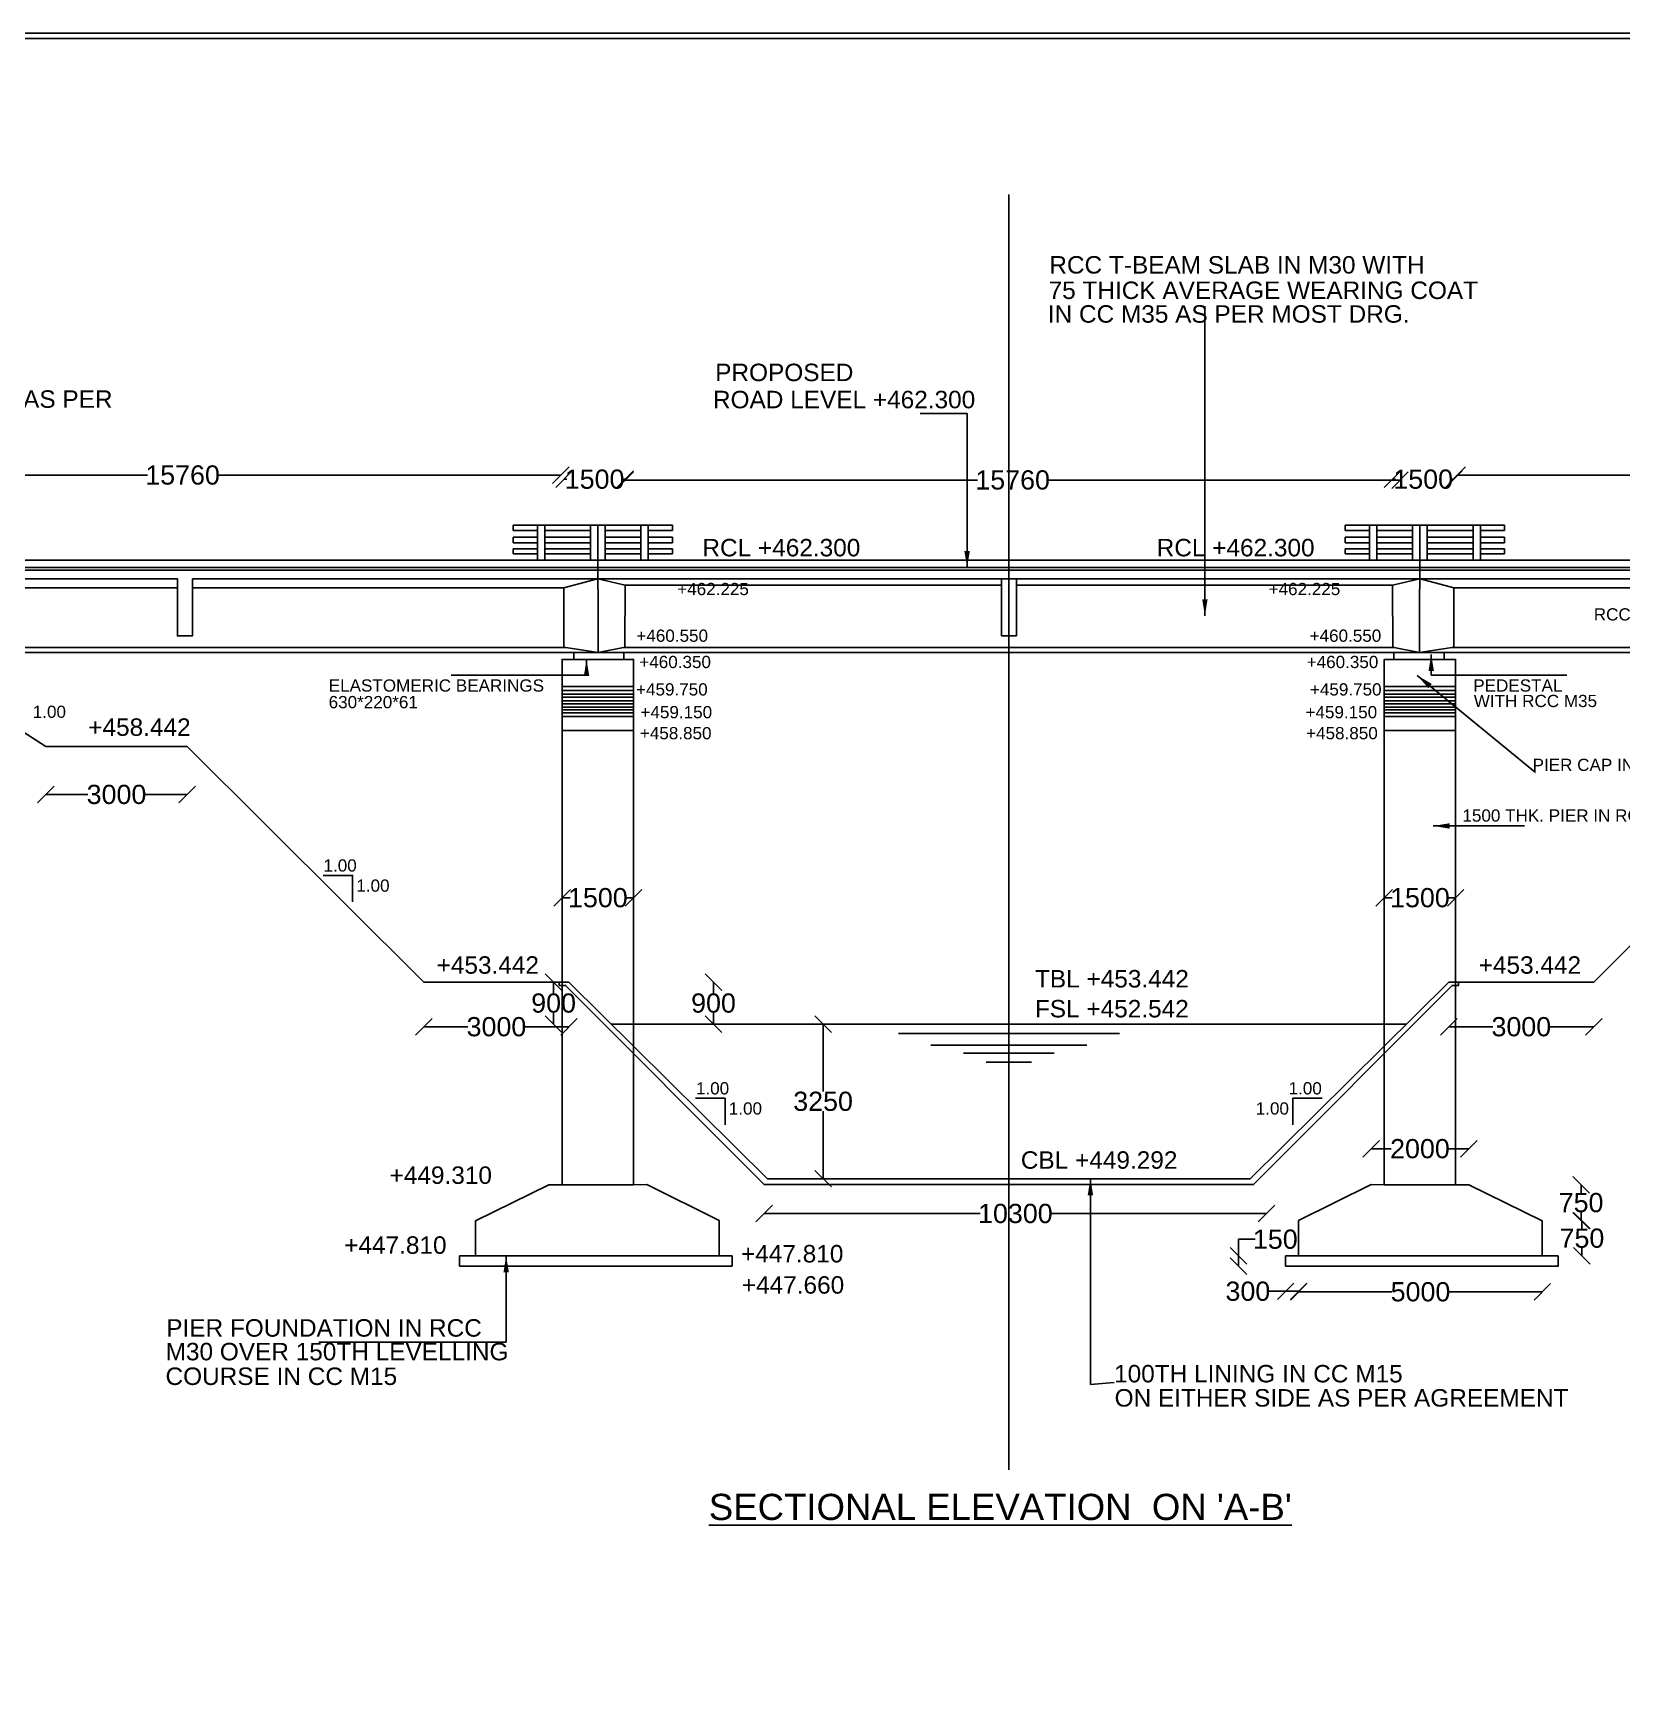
# Model space of a CAD drawing. Header units: millimetres. Extents: x 5124 to 3600313, y 2311 to 45949052.
# Drawn here: x 3575056 to 3584157, y 45939529 to 45949052 of the extents above; entities that cross this region are included whole.
import ezdxf

# ---------------------------------------------------------------- set-up
doc = ezdxf.new("R2010")
doc.units = ezdxf.units.MM
doc.header["$MEASUREMENT"] = 0
for name, color, linetype in [('DIMENSION', 7, 'Continuous'), ('DRAWING', 7, 'Continuous'), ('TEXT', 7, 'Continuous')]:
    doc.layers.add(name, color=color, linetype=linetype)
doc.styles.get("Standard").update_dxf_attribs({"font": 'arial.ttf', "height": 110})
doc.dimstyles.get("Standard").update_dxf_attribs({"dimtxt": 200, "dimasz": 110, "dimexe": 0.18, "dimexo": 0.0625, "dimgap": 0.09, "dimtad": 0, "dimtih": 1, "dimtoh": 1, "dimdec": 0, "dimzin": 0, "dimdsep": 46, "dimtxsty": 'Standard', "dimblk": 'OBLIQUE', "dimcen": 0.09, "dimse1": 1, "dimse2": 1, "dimadec": 0, "dimazin": 0, "dimtfac": 1, "dimtdec": 0, "dimtofl": 0, "dimtmove": 0, "dimatfit": 3, "dimfxl": 1, "dimtolj": 1, "dimtzin": 0, "dimarcsym": 0})

# ---------------------------------------------------------------- blocks, each defined once
blk = doc.blocks.new('_Oblique')
at = {"color": 0, "linetype": 'ByBlock', "lineweight": -2}
blk.add_line((-0.5, -0.5), (0.5, 0.5), dxfattribs=at)
blk = doc.blocks.new('*D43')
at = {"layer": 'Defpoints', "color": 0, "transparency": 16777216}
for p in [(3573745.1, 45946594.3), (3578078, 45946521.2), (3578078, 45946516.8)]:
    blk.add_point(p, dxfattribs=at)
at = {"layer": 'DIMENSION', "color": 0, "lineweight": -2, "transparency": 16777216}
for p, q in [((3573745.1, 45946521.2), (3575709.9, 45946521.2)), ((3578078, 45946521.2), (3576113.3, 45946521.2))]:
    blk.add_line(p, q, dxfattribs=at)
at = {"layer": 'DIMENSION', "color": 0, "lineweight": -2, "transparency": 16777216, "xscale": 95, "yscale": 95, "zscale": 95, "rotation": 180}
blk.add_blockref('_Oblique', (3573745.1, 45946521.2), dxfattribs=at)
at = {"layer": 'DIMENSION', "color": 0, "lineweight": -2, "transparency": 16777216, "xscale": 95, "yscale": 95, "zscale": 95}
blk.add_blockref('_Oblique', (3578078, 45946521.2), dxfattribs=at)
at = {"layer": 'DIMENSION', "color": 0, "transparency": 16777216, "insert": (3575911.6, 45946521.2), "char_height": 110, "attachment_point": 5}
blk.add_mtext('\\A1;15760', dxfattribs=at)
blk = doc.blocks.new('*D44')
at = {"layer": 'Defpoints', "color": 0, "transparency": 16777216}
for p in [(3578447.5, 45946497.4), (3578096.7, 45945874.6), (3578447.5, 45945873.2)]:
    blk.add_point(p, dxfattribs=at)
at = {"layer": 'DIMENSION', "color": 0, "lineweight": -2, "transparency": 16777216}
for p, q in [((3578096.7, 45946497.4), (3578113.1, 45946497.4)), ((3578447.5, 45946497.4), (3578431.1, 45946497.4))]:
    blk.add_line(p, q, dxfattribs=at)
at = {"layer": 'DIMENSION', "color": 0, "lineweight": -2, "transparency": 16777216, "xscale": 95, "yscale": 95, "zscale": 95, "rotation": 180}
blk.add_blockref('_Oblique', (3578096.7, 45946497.4), dxfattribs=at)
at = {"layer": 'DIMENSION', "color": 0, "lineweight": -2, "transparency": 16777216, "xscale": 95, "yscale": 95, "zscale": 95}
blk.add_blockref('_Oblique', (3578447.5, 45946497.4), dxfattribs=at)
at = {"layer": 'DIMENSION', "color": 0, "transparency": 16777216, "insert": (3578272.1, 45946497.4), "char_height": 110, "attachment_point": 5}
blk.add_mtext('\\A1;1500', dxfattribs=at)
blk = doc.blocks.new('*D45')
at = {"layer": 'Defpoints', "color": 0, "transparency": 16777216}
for p in [(3582886.3, 45946520), (3578447.9, 45946497.4), (3582886.3, 45946493)]:
    blk.add_point(p, dxfattribs=at)
at = {"layer": 'DIMENSION', "color": 0, "lineweight": -2, "transparency": 16777216}
for p, q in [((3578447.9, 45946493), (3580465.4, 45946493)), ((3582886.3, 45946493), (3580868.8, 45946493))]:
    blk.add_line(p, q, dxfattribs=at)
at = {"layer": 'DIMENSION', "color": 0, "lineweight": -2, "transparency": 16777216, "xscale": 95, "yscale": 95, "zscale": 95, "rotation": 180}
blk.add_blockref('_Oblique', (3578447.9, 45946493), dxfattribs=at)
at = {"layer": 'DIMENSION', "color": 0, "lineweight": -2, "transparency": 16777216, "xscale": 95, "yscale": 95, "zscale": 95}
blk.add_blockref('_Oblique', (3582886.3, 45946493), dxfattribs=at)
at = {"layer": 'DIMENSION', "color": 0, "transparency": 16777216, "insert": (3580667.1, 45946493), "char_height": 110, "attachment_point": 5}
blk.add_mtext('\\A1;15760', dxfattribs=at)
blk = doc.blocks.new('*D55')
at = {"layer": 'Defpoints', "color": 0, "transparency": 16777216}
for p in [(3575128.5, 45944966.6), (3575937.6, 45944966.6), (3575937.6, 45944691.5)]:
    blk.add_point(p, dxfattribs=at)
at = {"layer": 'DIMENSION', "color": 0, "lineweight": -2, "transparency": 16777216}
for p, q in [((3575128.5, 45944691.5), (3575368.9, 45944691.5)), ((3575937.6, 45944691.5), (3575697.1, 45944691.5))]:
    blk.add_line(p, q, dxfattribs=at)
at = {"layer": 'DIMENSION', "color": 0, "lineweight": -2, "transparency": 16777216, "xscale": 95, "yscale": 95, "zscale": 95, "rotation": 180}
blk.add_blockref('_Oblique', (3575128.5, 45944691.5), dxfattribs=at)
at = {"layer": 'DIMENSION', "color": 0, "lineweight": -2, "transparency": 16777216, "xscale": 95, "yscale": 95, "zscale": 95}
blk.add_blockref('_Oblique', (3575937.6, 45944691.5), dxfattribs=at)
at = {"layer": 'DIMENSION', "color": 0, "transparency": 16777216, "insert": (3575533, 45944691.5), "char_height": 110, "attachment_point": 5}
blk.add_mtext('\\A1;3000', dxfattribs=at)
blk = doc.blocks.new('*D56')
at = {"layer": 'Defpoints', "color": 0, "transparency": 16777216}
for p in [(3577294.1, 45943616.5), (3578125.4, 45943616.5), (3578125.4, 45943360.9)]:
    blk.add_point(p, dxfattribs=at)
at = {"layer": 'DIMENSION', "color": 0, "lineweight": -2, "transparency": 16777216}
for p, q in [((3577294.1, 45943360.9), (3577545.6, 45943360.9)), ((3578125.4, 45943360.9), (3577873.9, 45943360.9))]:
    blk.add_line(p, q, dxfattribs=at)
at = {"layer": 'DIMENSION', "color": 0, "lineweight": -2, "transparency": 16777216, "xscale": 95, "yscale": 95, "zscale": 95, "rotation": 180}
blk.add_blockref('_Oblique', (3577294.1, 45943360.9), dxfattribs=at)
at = {"layer": 'DIMENSION', "color": 0, "lineweight": -2, "transparency": 16777216, "xscale": 95, "yscale": 95, "zscale": 95}
blk.add_blockref('_Oblique', (3578125.4, 45943360.9), dxfattribs=at)
at = {"layer": 'DIMENSION', "color": 0, "transparency": 16777216, "insert": (3577709.7, 45943360.9), "char_height": 110, "attachment_point": 5}
blk.add_mtext('\\A1;3000', dxfattribs=at)
blk = doc.blocks.new('*D57')
at = {"layer": 'Defpoints', "color": 0, "transparency": 16777216}
for p in [(3578086.1, 45944100), (3578495.2, 45944100), (3578495.2, 45944100)]:
    blk.add_point(p, dxfattribs=at)
at = {"layer": 'DIMENSION', "color": 0, "lineweight": -2, "transparency": 16777216}
for p, q in [((3578086.1, 45944100), (3578131.7, 45944100)), ((3578495.2, 45944100), (3578449.6, 45944100))]:
    blk.add_line(p, q, dxfattribs=at)
at = {"layer": 'DIMENSION', "color": 0, "lineweight": -2, "transparency": 16777216, "xscale": 95, "yscale": 95, "zscale": 95, "rotation": 180}
blk.add_blockref('_Oblique', (3578086.1, 45944100), dxfattribs=at)
at = {"layer": 'DIMENSION', "color": 0, "lineweight": -2, "transparency": 16777216, "xscale": 95, "yscale": 95, "zscale": 95}
blk.add_blockref('_Oblique', (3578495.2, 45944100), dxfattribs=at)
at = {"layer": 'DIMENSION', "color": 0, "transparency": 16777216, "insert": (3578290.7, 45944100), "char_height": 110, "attachment_point": 5}
blk.add_mtext('\\A1;1500', dxfattribs=at)
blk = doc.blocks.new('*D58')
at = {"layer": 'Defpoints', "color": 0, "transparency": 16777216}
for p in [(3578125.4, 45943616.5), (3578953.3, 45943616.5), (3578495.2, 45943376)]:
    blk.add_point(p, dxfattribs=at)
at = {"layer": 'DIMENSION', "color": 0, "lineweight": -2, "transparency": 16777216}
for p, q in [((3578953.3, 45943616.5), (3578953.3, 45943552.5)), ((3578953.3, 45943376), (3578953.3, 45943440))]:
    blk.add_line(p, q, dxfattribs=at)
at = {"layer": 'DIMENSION', "color": 0, "lineweight": -2, "transparency": 16777216, "xscale": 95, "yscale": 95, "zscale": 95}
for p, rotation in [((3578953.3, 45943616.5), 90), ((3578953.3, 45943376), 270)]:
    blk.add_blockref('_Oblique', p, dxfattribs=dict(at, rotation=rotation))
at = {"layer": 'DIMENSION', "color": 0, "transparency": 16777216, "insert": (3578953.3, 45943496.3), "char_height": 110, "attachment_point": 5}
blk.add_mtext('\\A1;900', dxfattribs=at)
blk = doc.blocks.new('*D59')
at = {"layer": 'Defpoints', "color": 0, "transparency": 16777216}
for p in [(3579640.6, 45943376), (3579581.1, 45942491), (3579581.1, 45942491)]:
    blk.add_point(p, dxfattribs=at)
at = {"layer": 'DIMENSION', "color": 0, "lineweight": -2, "transparency": 16777216}
for p, q in [((3579581.1, 45943376), (3579581.1, 45942989.8)), ((3579581.1, 45942491), (3579581.1, 45942877.3))]:
    blk.add_line(p, q, dxfattribs=at)
at = {"layer": 'DIMENSION', "color": 0, "lineweight": -2, "transparency": 16777216, "xscale": 95, "yscale": 95, "zscale": 95}
for p, rotation in [((3579581.1, 45943376), 90), ((3579581.1, 45942491), 270)]:
    blk.add_blockref('_Oblique', p, dxfattribs=dict(at, rotation=rotation))
at = {"layer": 'DIMENSION', "color": 0, "transparency": 16777216, "insert": (3579581.1, 45942933.5), "char_height": 110, "attachment_point": 5}
blk.add_mtext('\\A1;3250', dxfattribs=at)
blk = doc.blocks.new('*D60')
at = {"layer": 'Defpoints', "color": 0, "transparency": 16777216}
for p in [(3579243.3, 45942457.3), (3582122, 45942457.3), (3582122, 45942291)]:
    blk.add_point(p, dxfattribs=at)
at = {"layer": 'DIMENSION', "color": 0, "lineweight": -2, "transparency": 16777216}
for p, q in [((3579243.3, 45942291), (3580480.9, 45942291)), ((3582122, 45942291), (3580884.4, 45942291))]:
    blk.add_line(p, q, dxfattribs=at)
at = {"layer": 'DIMENSION', "color": 0, "lineweight": -2, "transparency": 16777216, "xscale": 95, "yscale": 95, "zscale": 95, "rotation": 180}
blk.add_blockref('_Oblique', (3579243.3, 45942291), dxfattribs=at)
at = {"layer": 'DIMENSION', "color": 0, "lineweight": -2, "transparency": 16777216, "xscale": 95, "yscale": 95, "zscale": 95}
blk.add_blockref('_Oblique', (3582122, 45942291), dxfattribs=at)
at = {"layer": 'DIMENSION', "color": 0, "transparency": 16777216, "insert": (3580682.7, 45942291), "char_height": 110, "attachment_point": 5}
blk.add_mtext('\\A1;10300', dxfattribs=at)
blk = doc.blocks.new('*D62')
at = {"layer": 'Defpoints', "color": 0, "transparency": 16777216}
for p in [(3587545.9, 45946594.3), (3583213.1, 45946521.2), (3583213.1, 45946516.8)]:
    blk.add_point(p, dxfattribs=at)
at = {"layer": 'DIMENSION', "color": 0, "lineweight": -2, "transparency": 16777216}
for p, q in [((3583213.1, 45946521.2), (3585177.8, 45946521.2)), ((3587545.9, 45946521.2), (3585581.2, 45946521.2))]:
    blk.add_line(p, q, dxfattribs=at)
at = {"layer": 'DIMENSION', "color": 0, "lineweight": -2, "transparency": 16777216, "xscale": 95, "yscale": 95, "zscale": 95, "rotation": 180}
blk.add_blockref('_Oblique', (3583213.1, 45946521.2), dxfattribs=at)
at = {"layer": 'DIMENSION', "color": 0, "lineweight": -2, "transparency": 16777216, "xscale": 95, "yscale": 95, "zscale": 95}
blk.add_blockref('_Oblique', (3587545.9, 45946521.2), dxfattribs=at)
at = {"layer": 'DIMENSION', "color": 0, "transparency": 16777216, "insert": (3585379.5, 45946521.2), "char_height": 110, "attachment_point": 5}
blk.add_mtext('\\A1;15760', dxfattribs=at)
blk = doc.blocks.new('*D64')
at = {"layer": 'Defpoints', "color": 0, "transparency": 16777216}
for p in [(3582843.6, 45946497.4), (3582843.6, 45945873.2), (3583194.4, 45945874.6)]:
    blk.add_point(p, dxfattribs=at)
at = {"layer": 'DIMENSION', "color": 0, "lineweight": -2, "transparency": 16777216}
for p, q in [((3582843.6, 45946497.4), (3582860, 45946497.4)), ((3583194.4, 45946497.4), (3583178, 45946497.4))]:
    blk.add_line(p, q, dxfattribs=at)
at = {"layer": 'DIMENSION', "color": 0, "lineweight": -2, "transparency": 16777216, "xscale": 95, "yscale": 95, "zscale": 95, "rotation": 180}
blk.add_blockref('_Oblique', (3582843.6, 45946497.4), dxfattribs=at)
at = {"layer": 'DIMENSION', "color": 0, "lineweight": -2, "transparency": 16777216, "xscale": 95, "yscale": 95, "zscale": 95}
blk.add_blockref('_Oblique', (3583194.4, 45946497.4), dxfattribs=at)
at = {"layer": 'DIMENSION', "color": 0, "transparency": 16777216, "insert": (3583019, 45946497.4), "char_height": 110, "attachment_point": 5}
blk.add_mtext('\\A1;1500', dxfattribs=at)
blk = doc.blocks.new('*D75')
at = {"layer": 'Defpoints', "color": 0, "transparency": 16777216}
for p in [(3583165.7, 45943616.5), (3583997, 45943616.5), (3583165.7, 45943360.9)]:
    blk.add_point(p, dxfattribs=at)
at = {"layer": 'DIMENSION', "color": 0, "lineweight": -2, "transparency": 16777216}
for p, q in [((3583165.7, 45943360.9), (3583417.2, 45943360.9)), ((3583997, 45943360.9), (3583745.5, 45943360.9))]:
    blk.add_line(p, q, dxfattribs=at)
at = {"layer": 'DIMENSION', "color": 0, "lineweight": -2, "transparency": 16777216, "xscale": 95, "yscale": 95, "zscale": 95, "rotation": 180}
blk.add_blockref('_Oblique', (3583165.7, 45943360.9), dxfattribs=at)
at = {"layer": 'DIMENSION', "color": 0, "lineweight": -2, "transparency": 16777216, "xscale": 95, "yscale": 95, "zscale": 95}
blk.add_blockref('_Oblique', (3583997, 45943360.9), dxfattribs=at)
at = {"layer": 'DIMENSION', "color": 0, "transparency": 16777216, "insert": (3583581.3, 45943360.9), "char_height": 110, "attachment_point": 5}
blk.add_mtext('\\A1;3000', dxfattribs=at)
blk = doc.blocks.new('*D76')
at = {"layer": 'Defpoints', "color": 0, "transparency": 16777216}
for p in [(3582795.9, 45944100), (3582795.9, 45944100), (3583205, 45944100)]:
    blk.add_point(p, dxfattribs=at)
at = {"layer": 'DIMENSION', "color": 0, "lineweight": -2, "transparency": 16777216}
for p, q in [((3582795.9, 45944100), (3582841.5, 45944100)), ((3583205, 45944100), (3583159.4, 45944100))]:
    blk.add_line(p, q, dxfattribs=at)
at = {"layer": 'DIMENSION', "color": 0, "lineweight": -2, "transparency": 16777216, "xscale": 95, "yscale": 95, "zscale": 95, "rotation": 180}
blk.add_blockref('_Oblique', (3582795.9, 45944100), dxfattribs=at)
at = {"layer": 'DIMENSION', "color": 0, "lineweight": -2, "transparency": 16777216, "xscale": 95, "yscale": 95, "zscale": 95}
blk.add_blockref('_Oblique', (3583205, 45944100), dxfattribs=at)
at = {"layer": 'DIMENSION', "color": 0, "transparency": 16777216, "insert": (3583000.4, 45944100), "char_height": 110, "attachment_point": 5}
blk.add_mtext('\\A1;1500', dxfattribs=at)
blk = doc.blocks.new('*D77')
at = {"layer": 'Defpoints', "color": 0, "transparency": 16777216}
for p in [(3578037.2, 45943616.5), (3583165.7, 45943616.5), (3578495.2, 45943376)]:
    blk.add_point(p, dxfattribs=at)
at = {"layer": 'DIMENSION', "color": 0, "lineweight": -2, "transparency": 16777216}
for p, q in [((3578037.2, 45943616.5), (3578037.2, 45943552.5)), ((3578037.2, 45943376), (3578037.2, 45943440))]:
    blk.add_line(p, q, dxfattribs=at)
at = {"layer": 'DIMENSION', "color": 0, "lineweight": -2, "transparency": 16777216, "xscale": 95, "yscale": 95, "zscale": 95}
for p, rotation in [((3578037.2, 45943616.5), 90), ((3578037.2, 45943376), 270)]:
    blk.add_blockref('_Oblique', p, dxfattribs=dict(at, rotation=rotation))
at = {"layer": 'DIMENSION', "color": 0, "transparency": 16777216, "insert": (3578037.2, 45943496.3), "char_height": 110, "attachment_point": 5}
blk.add_mtext('\\A1;900', dxfattribs=at)
blk = doc.blocks.new('*D78')
at = {"layer": 'Defpoints', "color": 0, "transparency": 16777216}
for p in [(3583280.7, 45942662.2), (3582720.4, 45942456.9), (3583280.7, 45942456)]:
    blk.add_point(p, dxfattribs=at)
at = {"layer": 'DIMENSION', "color": 0, "lineweight": -2, "transparency": 16777216}
for p, q in [((3582720.4, 45942662.2), (3582835.4, 45942662.2)), ((3583280.7, 45942662.2), (3583165.6, 45942662.2))]:
    blk.add_line(p, q, dxfattribs=at)
at = {"layer": 'DIMENSION', "color": 0, "lineweight": -2, "transparency": 16777216, "xscale": 95, "yscale": 95, "zscale": 95, "rotation": 180}
blk.add_blockref('_Oblique', (3582720.4, 45942662.2), dxfattribs=at)
at = {"layer": 'DIMENSION', "color": 0, "lineweight": -2, "transparency": 16777216, "xscale": 95, "yscale": 95, "zscale": 95}
blk.add_blockref('_Oblique', (3583280.7, 45942662.2), dxfattribs=at)
at = {"layer": 'DIMENSION', "color": 0, "transparency": 16777216, "insert": (3583000.5, 45942662.2), "char_height": 110, "attachment_point": 5}
blk.add_mtext('\\A1;2000', dxfattribs=at)
blk = doc.blocks.new('*D79')
at = {"layer": 'Defpoints', "color": 0, "transparency": 16777216}
for p in [(3581960.6, 45942048.6), (3582231.1, 45942048.6), (3582231.1, 45941990.5)]:
    blk.add_point(p, dxfattribs=at)
at = {"layer": 'DIMENSION', "color": 0, "lineweight": -2, "transparency": 16777216}
for p, q in [((3581960.6, 45942048.6), (3581960.6, 45942143.6)), ((3581960.6, 45942143.6), (3582055.6, 45942143.6)), ((3581960.6, 45941990.5), (3581960.6, 45942048.6))]:
    blk.add_line(p, q, dxfattribs=at)
at = {"layer": 'DIMENSION', "color": 0, "lineweight": -2, "transparency": 16777216, "xscale": 95, "yscale": 95, "zscale": 95}
for p, rotation in [((3581960.6, 45942048.6), 90), ((3581960.6, 45941990.5), 270)]:
    blk.add_blockref('_Oblique', p, dxfattribs=dict(at, rotation=rotation))
at = {"layer": 'DIMENSION', "color": 0, "transparency": 16777216, "insert": (3582171.8, 45942143.6), "char_height": 110, "attachment_point": 5}
blk.add_mtext('\\A1;150', dxfattribs=at)
blk = doc.blocks.new('*D80')
at = {"layer": 'Defpoints', "color": 0, "transparency": 16777216}
for p in [(3582231.1, 45942048.6), (3582305.7, 45942048.6), (3582231.1, 45941845.7)]:
    blk.add_point(p, dxfattribs=at)
at = {"layer": 'DIMENSION', "color": 0, "lineweight": -2, "transparency": 16777216}
for p, q in [((3582231.1, 45941845.7), (3582136.1, 45941845.7)), ((3582305.7, 45941845.7), (3582231.1, 45941845.7))]:
    blk.add_line(p, q, dxfattribs=at)
at = {"layer": 'DIMENSION', "color": 0, "lineweight": -2, "transparency": 16777216, "xscale": 95, "yscale": 95, "zscale": 95, "rotation": 180}
blk.add_blockref('_Oblique', (3582231.1, 45941845.7), dxfattribs=at)
at = {"layer": 'DIMENSION', "color": 0, "lineweight": -2, "transparency": 16777216, "xscale": 95, "yscale": 95, "zscale": 95}
blk.add_blockref('_Oblique', (3582305.7, 45941845.7), dxfattribs=at)
at = {"layer": 'DIMENSION', "color": 0, "transparency": 16777216, "insert": (3582014.7, 45941845.7), "char_height": 110, "attachment_point": 5}
blk.add_mtext('\\A1;300', dxfattribs=at)
blk = doc.blocks.new('*D81')
at = {"layer": 'Defpoints', "color": 0, "transparency": 16777216}
for p in [(3582305.7, 45942048.6), (3583701.6, 45942048.6), (3583701.6, 45941842.5)]:
    blk.add_point(p, dxfattribs=at)
at = {"layer": 'DIMENSION', "color": 0, "lineweight": -2, "transparency": 16777216}
for p, q in [((3582305.7, 45941842.5), (3582839.5, 45941842.5)), ((3583701.6, 45941842.5), (3583167.8, 45941842.5))]:
    blk.add_line(p, q, dxfattribs=at)
at = {"layer": 'DIMENSION', "color": 0, "lineweight": -2, "transparency": 16777216, "xscale": 95, "yscale": 95, "zscale": 95, "rotation": 180}
blk.add_blockref('_Oblique', (3582305.7, 45941842.5), dxfattribs=at)
at = {"layer": 'DIMENSION', "color": 0, "lineweight": -2, "transparency": 16777216, "xscale": 95, "yscale": 95, "zscale": 95}
blk.add_blockref('_Oblique', (3583701.6, 45941842.5), dxfattribs=at)
at = {"layer": 'DIMENSION', "color": 0, "transparency": 16777216, "insert": (3583003.7, 45941842.5), "char_height": 110, "attachment_point": 5}
blk.add_mtext('\\A1;5000', dxfattribs=at)
blk = doc.blocks.new('*D82')
at = {"layer": 'Defpoints', "color": 0, "transparency": 16777216}
for p in [(3583701.6, 45942250.4), (3583928.6, 45942250.4), (3583701.6, 45942048.6)]:
    blk.add_point(p, dxfattribs=at)
at = {"layer": 'DIMENSION', "color": 0, "lineweight": -2, "transparency": 16777216}
for p, q in [((3583928.6, 45942250.4), (3583928.6, 45942205.8)), ((3583928.6, 45942048.6), (3583928.6, 45942093.3))]:
    blk.add_line(p, q, dxfattribs=at)
at = {"layer": 'DIMENSION', "color": 0, "lineweight": -2, "transparency": 16777216, "xscale": 95, "yscale": 95, "zscale": 95}
for p, rotation in [((3583928.6, 45942250.4), 90), ((3583928.6, 45942048.6), 270)]:
    blk.add_blockref('_Oblique', p, dxfattribs=dict(at, rotation=rotation))
at = {"layer": 'DIMENSION', "color": 0, "transparency": 16777216, "insert": (3583928.6, 45942149.5), "char_height": 110, "attachment_point": 5}
blk.add_mtext('\\A1;750', dxfattribs=at)
blk = doc.blocks.new('*D83')
at = {"layer": 'Defpoints', "color": 0, "transparency": 16777216}
for p in [(3583280.7, 45942456), (3583701.6, 45942250.4), (3583923.7, 45942250.4)]:
    blk.add_point(p, dxfattribs=at)
at = {"layer": 'DIMENSION', "color": 0, "lineweight": -2, "transparency": 16777216}
for p, q in [((3583923.7, 45942456), (3583923.7, 45942409.5)), ((3583923.7, 45942250.4), (3583923.7, 45942297))]:
    blk.add_line(p, q, dxfattribs=at)
at = {"layer": 'DIMENSION', "color": 0, "lineweight": -2, "transparency": 16777216, "xscale": 95, "yscale": 95, "zscale": 95}
for p, rotation in [((3583923.7, 45942456), 90), ((3583923.7, 45942250.4), 270)]:
    blk.add_blockref('_Oblique', p, dxfattribs=dict(at, rotation=rotation))
at = {"layer": 'DIMENSION', "color": 0, "transparency": 16777216, "insert": (3583923.7, 45942353.2), "char_height": 110, "attachment_point": 5}
blk.add_mtext('\\A1;750', dxfattribs=at)

msp = doc.modelspace()

# ---------------------------------------------------------------- linework, layer by layer
at = {"layer": 'DRAWING'}
for p, q in [((3580602.6, 45945874.6), (3580602.6, 45945927.4)), ((3580602.6, 45945927.4), (3580602.6, 45945600.5)), ((3580688.5, 45945874.6), (3580688.5, 45945927.4)), ((3580688.5, 45945927.4), (3580688.5, 45945600.5)), ((3580602.6, 45945600.5), (3580645.5, 45945600.5)), ((3580688.5, 45945600.5), (3580645.5, 45945600.5))]:
    msp.add_line(p, q, dxfattribs=at)
for points in [[(3600077.8, 45949052.4), (3568993.6, 45949052.4), (3568993.6, 45928462.7), (3600077.8, 45928462.7)], [(3600048.6, 45949023.2), (3569022.8, 45949023.2), (3569022.8, 45928491.8), (3600048.6, 45928491.8)], [(3577986.4, 45946033.6), (3577944.4, 45946033.6), (3577944.4, 45946234.7), (3577986.4, 45946234.7)], [(3578291, 45946033.6), (3578249.1, 45946033.6), (3578249.1, 45946234.7), (3578291, 45946234.7)], [(3578291, 45946033.6), (3578333, 45946033.6), (3578333, 45946234.7), (3578291, 45946234.7)], [(3578537.8, 45946033.6), (3578579.7, 45946033.6), (3578579.7, 45946234.7), (3578537.8, 45946234.7)], [(3582753.3, 45946033.6), (3582711.4, 45946033.6), (3582711.4, 45946234.7), (3582753.3, 45946234.7)], [(3583000.1, 45946033.6), (3582958.1, 45946033.6), (3582958.1, 45946234.7), (3583000.1, 45946234.7)], [(3583000.1, 45946033.6), (3583042, 45946033.6), (3583042, 45946234.7), (3583000.1, 45946234.7)], [(3583304.7, 45946033.6), (3583346.6, 45946033.6), (3583346.6, 45946234.7), (3583304.7, 45946234.7)], [(3578152.6, 45945505.6), (3578440, 45945505.6), (3578440, 45945465.5), (3578152.6, 45945465.5)], [(3583138.5, 45945505.6), (3582851.1, 45945505.6), (3582851.1, 45945465.5), (3583138.5, 45945465.5)], [(3577498.2, 45942048.6), (3579060, 45942048.6), (3579060, 45941990.5), (3577498.2, 45941990.5)], [(3583792.9, 45942048.6), (3582231.1, 45942048.6), (3582231.1, 45941990.5), (3583792.9, 45941990.5)]]:
    msp.add_lwpolyline(points, close=True, dxfattribs=at)
for points in [[(3580645.5, 45940823.4), (3580645.5, 45948128.6)], [(3578249.1, 45946234.7), (3577805.3, 45946234.7)], [(3577805.3, 45946234.7), (3577805.3, 45946203.9)], [(3578290.5, 45946231.8), (3578292.6, 45945505.6)], [(3578333, 45946234.7), (3578718.8, 45946234.7)], [(3578718.8, 45946234.7), (3578718.8, 45946203.9)], [(3582958.1, 45946234.7), (3582572.2, 45946234.7)], [(3582572.2, 45946234.7), (3582572.2, 45946203.9)], [(3583000.6, 45946231.8), (3582998.5, 45945505.6)], [(3583042, 45946234.7), (3583485.8, 45946234.7)], [(3583485.8, 45946234.7), (3583485.8, 45946203.9)], [(3577944.4, 45946203.9), (3577805.3, 45946203.9)], [(3577944.4, 45946165.6), (3577805.3, 45946165.6)], [(3577805.3, 45946165.6), (3577805.3, 45946134.2)], [(3577944.4, 45946134.2), (3577805.3, 45946134.2)], [(3578249.1, 45946203.9), (3577986.4, 45946203.9)], [(3578249.1, 45946165.6), (3577986.4, 45946165.6)], [(3578249.1, 45946134.2), (3577986.4, 45946134.2)], [(3578333, 45946203.9), (3578537.8, 45946203.9)], [(3578333, 45946165.6), (3578537.8, 45946165.6)], [(3578333, 45946134.2), (3578537.8, 45946134.2)], [(3578579.7, 45946203.9), (3578718.8, 45946203.9)], [(3578579.7, 45946203.9), (3578595.7, 45946203.9)], [(3578579.7, 45946165.6), (3578718.8, 45946165.6)], [(3578579.7, 45946165.6), (3578595.7, 45946165.6)], [(3578579.7, 45946134.2), (3578718.8, 45946134.2)], [(3578579.7, 45946134.2), (3578595.7, 45946134.2)], [(3578718.8, 45946165.6), (3578718.8, 45946134.2)], [(3582711.4, 45946203.9), (3582572.2, 45946203.9)], [(3582711.4, 45946165.6), (3582572.2, 45946165.6)], [(3582572.2, 45946165.6), (3582572.2, 45946134.2)], [(3582711.4, 45946134.2), (3582572.2, 45946134.2)], [(3582711.4, 45946203.9), (3582695.4, 45946203.9)], [(3582711.4, 45946165.6), (3582695.4, 45946165.6)], [(3582711.4, 45946134.2), (3582695.4, 45946134.2)], [(3582958.1, 45946203.9), (3582753.3, 45946203.9)], [(3582958.1, 45946165.6), (3582753.3, 45946165.6)], [(3582958.1, 45946134.2), (3582753.3, 45946134.2)], [(3583042, 45946203.9), (3583304.7, 45946203.9)], [(3583042, 45946165.6), (3583304.7, 45946165.6)], [(3583042, 45946134.2), (3583304.7, 45946134.2)], [(3583346.6, 45946203.9), (3583485.8, 45946203.9)], [(3583346.6, 45946165.6), (3583485.8, 45946165.6)], [(3583346.6, 45946134.2), (3583485.8, 45946134.2)], [(3583485.8, 45946165.6), (3583485.8, 45946134.2)], [(3580645.5, 45946033.6), (3573607.2, 45946033.6)], [(3577944.4, 45946099.9), (3577805.3, 45946099.9)], [(3577805.3, 45946099.9), (3577805.3, 45946070.4)], [(3577944.4, 45946070.4), (3577805.3, 45946070.4)], [(3578249.1, 45946099.9), (3577986.4, 45946099.9)], [(3578249.1, 45946070.4), (3577986.4, 45946070.4)], [(3578333, 45946099.9), (3578537.8, 45946099.9)], [(3578333, 45946070.4), (3578537.8, 45946070.4)], [(3578579.7, 45946099.9), (3578718.8, 45946099.9)], [(3578579.7, 45946099.9), (3578595.7, 45946099.9)], [(3578579.7, 45946070.4), (3578718.8, 45946070.4)], [(3578579.7, 45946070.4), (3578595.7, 45946070.4)], [(3578718.8, 45946099.9), (3578718.8, 45946070.4)], [(3580645.5, 45946033.6), (3587683.9, 45946033.6)], [(3582711.4, 45946099.9), (3582572.2, 45946099.9)], [(3582572.2, 45946099.9), (3582572.2, 45946070.4)], [(3582711.4, 45946070.4), (3582572.2, 45946070.4)], [(3582711.4, 45946099.9), (3582695.4, 45946099.9)], [(3582711.4, 45946070.4), (3582695.4, 45946070.4)], [(3582958.1, 45946099.9), (3582753.3, 45946099.9)], [(3582958.1, 45946070.4), (3582753.3, 45946070.4)], [(3583042, 45946099.9), (3583304.7, 45946099.9)], [(3583042, 45946070.4), (3583304.7, 45946070.4)], [(3583346.6, 45946099.9), (3583485.8, 45946099.9)], [(3583346.6, 45946070.4), (3583485.8, 45946070.4)], [(3583485.8, 45946099.9), (3583485.8, 45946070.4)], [(3572583.5, 45945991.1), (3587828.2, 45945991.1)], [(3580645.5, 45945976.9), (3572583.5, 45945976.9)], [(3575882.1, 45945927.4), (3573551.3, 45945927.4)], [(3573559, 45945976.9), (3575128.5, 45944966.6), (3575937.6, 45944966.6), (3577294.1, 45943616.5), (3578125.4, 45943616.5), (3579262.5, 45942491), (3580645.5, 45942491)], [(3573717.2, 45945874.6), (3575882.1, 45945874.6), (3575882.1, 45945927.4), (3575882.1, 45945600.5), (3575968, 45945600.5), (3575968, 45945927.4)], [(3580645.5, 45945927.4), (3575968, 45945927.4)], [(3575968, 45945874.6), (3578096.7, 45945874.6), (3578289, 45945927.4)], [(3578291.3, 45945927.4), (3578447.6, 45945889.9), (3580602.6, 45945889.9)], [(3580645.5, 45945976.9), (3588707.6, 45945976.9)], [(3587732.1, 45945976.9), (3586162.6, 45944966.6), (3585353.5, 45944966.6), (3583997, 45943616.5), (3583165.7, 45943616.5), (3582028.6, 45942491), (3580645.5, 45942491)], [(3580645.5, 45945927.4), (3585323.1, 45945927.4)], [(3582999.7, 45945927.4), (3582843.5, 45945889.9), (3580688.5, 45945889.9)], [(3585323.1, 45945874.6), (3583194.4, 45945874.6), (3583002, 45945927.4)], [(3578096.7, 45945874.6), (3578096.7, 45945534.7)], [(3578447.6, 45945889.9), (3578446.2, 45945534.7)], [(3582843.5, 45945889.9), (3582844.9, 45945534.7)], [(3583194.4, 45945874.6), (3583194.4, 45945534.7)], [(3573559, 45945505.6), (3580645.5, 45945505.6)], [(3573717.2, 45945534.7), (3578107.6, 45945534.7)], [(3578152.6, 45945465.5), (3578086.1, 45945465.5), (3578086.1, 45942456), (3578495.2, 45942456), (3578495.2, 45945465.5), (3578440, 45945465.5)], [(3578107.6, 45945534.7), (3578292.6, 45945505.6)], [(3578292.6, 45945505.6), (3578437.7, 45945534.7), (3580645.5, 45945534.7)], [(3582998.5, 45945505.6), (3582853.4, 45945534.7), (3580645.5, 45945534.7)], [(3587732.1, 45945505.6), (3580645.5, 45945505.6)], [(3583138.5, 45945465.5), (3583205, 45945465.5), (3583205, 45942456), (3582795.9, 45942456), (3582795.9, 45945465.5), (3582851.1, 45945465.5)], [(3583183.5, 45945534.7), (3582998.5, 45945505.6)], [(3587573.9, 45945534.7), (3583183.5, 45945534.7)], [(3578086.1, 45945309.6), (3578495.2, 45945309.6)], [(3578086.1, 45945287.3), (3578495.2, 45945287.3)], [(3578086.1, 45945265.8), (3578495.2, 45945265.8)], [(3583205, 45945309.6), (3582795.9, 45945309.6)], [(3583205, 45945287.3), (3582795.9, 45945287.3)], [(3583205, 45945265.8), (3582795.9, 45945265.8)], [(3578086.1, 45945248.3), (3578495.2, 45945248.3)], [(3578086.1, 45945227.5), (3578495.2, 45945227.5)], [(3578086.1, 45945210.8), (3578495.2, 45945210.8)], [(3578086.1, 45945192), (3578495.2, 45945192)], [(3578086.1, 45945176.5), (3578495.2, 45945176.5)], [(3583205, 45945248.3), (3582795.9, 45945248.3)], [(3583205, 45945227.5), (3582795.9, 45945227.5)], [(3583205, 45945210.8), (3582795.9, 45945210.8)], [(3583205, 45945192), (3582795.9, 45945192)], [(3583205, 45945176.5), (3582795.9, 45945176.5)], [(3578086.1, 45945159.7), (3578495.2, 45945159.7)], [(3578086.1, 45945138.2), (3578495.2, 45945138.2)], [(3583205, 45945159.7), (3582795.9, 45945159.7)], [(3583205, 45945138.2), (3582795.9, 45945138.2)], [(3578086.1, 45945058.3), (3578495.2, 45945058.3)], [(3583205, 45945058.3), (3582795.9, 45945058.3)], [(3576716.9, 45944228.2), (3576885.9, 45944228.2), (3576885.9, 45944075.9)], [(3580645.5, 45942457.3), (3579243.3, 45942457.3), (3578106.2, 45943597.8), (3578069.4, 45943597.8), (3578069.4, 45943616.5)], [(3580645.5, 45942457.3), (3582047.8, 45942457.3), (3583184.9, 45943597.8), (3583221.7, 45943597.8), (3583221.7, 45943616.5)], [(3578368.4, 45943376), (3580645.5, 45943376)], [(3582922.7, 45943376), (3580645.5, 45943376)], [(3580645.5, 45943323.5), (3580012.7, 45943323.5)], [(3580645.5, 45943323.5), (3581278.4, 45943323.5)], [(3580645.5, 45943256.6), (3580198.4, 45943256.6)], [(3580645.5, 45943210.7), (3580386, 45943210.7)], [(3580645.5, 45943256.6), (3581092.7, 45943256.6)], [(3580645.5, 45943210.7), (3580905.1, 45943210.7)], [(3580645.5, 45943159.1), (3580516.2, 45943159.1)], [(3580645.5, 45943159.1), (3580774.9, 45943159.1)], [(3578850.8, 45942951.4), (3579019.7, 45942951.4), (3579019.7, 45942799.1)], [(3582440.3, 45942951.4), (3582271.4, 45942951.4), (3582271.4, 45942799.1)], [(3578086.1, 45942456), (3578010.4, 45942456), (3577589.4, 45942250.4), (3577589.4, 45942048.6)], [(3578985.4, 45942048.6), (3578985.4, 45942251.2), (3578570.7, 45942456.9), (3578495.2, 45942456)], [(3582305.7, 45942048.6), (3582305.7, 45942251.2), (3582720.4, 45942456.9), (3582795.9, 45942456)], [(3583205, 45942456), (3583280.7, 45942456), (3583701.6, 45942250.4), (3583701.6, 45942048.6)]]:
    msp.add_lwpolyline(points, dxfattribs=at)

# ---------------------------------------------------------------- texts
at = {"layer": 'TEXT'}
for s, height, p in [('RCC T-BEAM SLAB IN M30 WITH', 100, (3580877.3, 45947675.7)), ('75 THICK AVERAGE WEARING COAT', 100, (3580873.1, 45947530.2)), ('IN CC M35 AS PER MOST DRG.', 100, (3580868.6, 45947394.4)), ('PROPOSED', 100, (3578963, 45947059.6)), ('HAND RAILING AS PER ', 100, (3573965.6, 45946906.9)), ('ROAD LEVEL +462.300', 100, (3578950.2, 45946904.1)), ('RCL +462.300', 100, (3578889.7, 45946055.8)), ('RCL +462.300', 100, (3581492.2, 45946055.8)), ('+462.225', 70, (3578745.4, 45945833.9)), ('+462.225', 70, (3582133.6, 45945833.9)), ('RCC T BEAM BRIDGE', 70, (3583996.4, 45945688.5)), ('+460.550', 70, (3578511.4, 45945566.5)), ('+460.550', 70, (3582368.4, 45945566.5)), ('+460.350', 70, (3578528.1, 45945415.9)), ('+460.350', 70, (3582351.6, 45945415.9)), ('ELASTOMERIC BEARINGS', 70, (3576749, 45945281.1)), ('+459.750', 70, (3578509.5, 45945258.8)), ('+459.750', 70, (3582370.2, 45945258.8)), ('WITH RCC M35', 70, (3583309.1, 45945192.6)), ('PEDESTAL', 70, (3583306, 45945281.1)), ('630*220*61', 70, (3576748.4, 45945186)), ('+459.150', 70, (3578534.8, 45945128.4)), ('+459.150', 70, (3582344.9, 45945128.4)), ('+458.442', 100, (3575371.2, 45945027.7)), ('+458.850', 70, (3578531.4, 45945008.1)), ('+458.850', 70, (3582348.3, 45945008.1)), ('PIER CAP IN RCC M35', 70, (3583646.1, 45944826.5)), ('1500 THK. PIER IN RCC M30', 70, (3583243.9, 45944536.3)), ('+453.442', 100, (3577367, 45943665)), ('+453.442', 100, (3583337.1, 45943665)), ('TBL +453.442', 100, (3580795.1, 45943586.2)), ('FSL +452.542', 100, (3580794.6, 45943414.8)), ('CBL +449.292', 100, (3580714.1, 45942547.9)), ('+449.310', 100, (3577097.6, 45942461.2)), ('+447.810', 100, (3576837.5, 45942060.7)), ('+447.810', 100, (3579110.9, 45942011.2)), ('+447.660', 100, (3579115.6, 45941832.4)), ('PIER FOUNDATION IN RCC ', 100, (3575818, 45941586.1)), ('M30 OVER 150TH LEVELLING ', 100, (3575814.5, 45941450.5)), ('COURSE IN CC M15', 100, (3575813.9, 45941309.3)), ('100TH LINING IN CC M15', 100, (3581248.2, 45941323.9)), ('ON EITHER SIDE AS PER AGREEMENT', 100, (3581251.2, 45941185.5)), ("%%USECTIONAL ELEVATION  ON 'A-B'", 150, (3578926.5, 45940535.7))]:
    msp.add_text(s, height=height, dxfattribs=at).set_placement(p)
at = {"layer": 'TEXT', "char_height": 70, "width": 186.348}
for insert, attachment_point in [((3575053.2, 45945200.6), 1), ((3576719, 45944320.3), 1), ((3576907.2, 45944204.9), 1), ((3578852.8, 45943043.6), 1), ((3582438.2, 45943043.6), 3), ((3579041, 45942928.2), 1), ((3582250.1, 45942928.2), 3)]:
    msp.add_mtext('1.00', dxfattribs=dict(at, insert=insert, attachment_point=attachment_point))

# ---------------------------------------------------------------- dimensions: what is measured, and where the dimension line sits
at = {"layer": 'DIMENSION'}
for base, p1, p2, text, picture, middle in [((3578078, 45946521.2), (3573745.1, 45946594.3), (3578078, 45946516.8), '15760', '*D43', (3575911.6, 45946521.2)), ((3578447.5, 45946497.4), (3578096.7, 45945874.6), (3578447.5, 45945873.2), '1500', '*D44', (3578272.1, 45946497.4)), ((3582886.3, 45946493), (3578447.9, 45946497.4), (3582886.3, 45946520), '15760', '*D45', (3580667.1, 45946493)), ((3575937.6, 45944691.5), (3575128.5, 45944966.6), (3575937.6, 45944966.6), '3000', '*D55', (3575533, 45944691.5)), ((3578495.2, 45944100), (3578086.1, 45944100), (3578495.2, 45944100), '1500', '*D57', (3578290.7, 45944100)), ((3578125.4, 45943360.9), (3577294.1, 45943616.5), (3578125.4, 45943616.5), '3000', '*D56', (3577709.7, 45943360.9)), ((3583280.7, 45942662.2), (3582720.4, 45942456.9), (3583280.7, 45942456), '2000', '*D78', (3583000.5, 45942662.2)), ((3582122, 45942291), (3579243.3, 45942457.3), (3582122, 45942457.3), '10300', '*D60', (3580682.7, 45942291)), ((3582231.1, 45941845.7), (3582305.7, 45942048.6), (3582231.1, 45942048.6), '300', '*D80', (3582014.7, 45941845.7)), ((3583701.6, 45941842.5), (3582305.7, 45942048.6), (3583701.6, 45942048.6), '5000', '*D81', (3583003.7, 45941842.5))]:
    dim = msp.add_linear_dim(base=base, p1=p1, p2=p2, text=text, dimstyle='Standard', override={"dimasz": 95, "dimfxl": 2000, "dimarcsym": 1}, dxfattribs=at)
    dim.commit()
    dim.dimension.update_dxf_attribs({"geometry": picture, "text_midpoint": middle})
for base, p1, p2, angle, text, picture, middle in [((3583213.1, 45946521.2), (3587545.9, 45946594.3), (3583213.1, 45946516.8), 180, '15760', '*D62', (3585379.5, 45946521.2)), ((3582843.6, 45946497.4), (3583194.4, 45945874.6), (3582843.6, 45945873.2), 180, '1500', '*D64', (3583019, 45946497.4)), ((3582795.9, 45944100), (3583205, 45944100), (3582795.9, 45944100), 180, '1500', '*D76', (3583000.4, 45944100)), ((3578037.2, 45943616.5), (3578495.2, 45943376), (3583165.7, 45943616.5), 90, '900', '*D77', (3578037.2, 45943496.3)), ((3578953.3, 45943616.5), (3578495.2, 45943376), (3578125.4, 45943616.5), 90, '900', '*D58', (3578953.3, 45943496.3)), ((3583165.7, 45943360.9), (3583997, 45943616.5), (3583165.7, 45943616.5), 180, '3000', '*D75', (3583581.3, 45943360.9)), ((3579581.1, 45942491), (3579640.6, 45943376), (3579581.1, 45942491), 90, '3250', '*D59', (3579581.1, 45942933.5)), ((3583923.7, 45942250.4), (3583280.7, 45942456), (3583701.6, 45942250.4), 90, '750', '*D83', (3583923.7, 45942353.2)), ((3581960.6, 45942048.6), (3582231.1, 45941990.5), (3582231.1, 45942048.6), 90, '150', '*D79', (3582171.8, 45942143.6)), ((3583928.6, 45942250.4), (3583701.6, 45942048.6), (3583701.6, 45942250.4), 90, '750', '*D82', (3583928.6, 45942149.5))]:
    dim = msp.add_linear_dim(base=base, p1=p1, p2=p2, angle=angle, text=text, dimstyle='Standard', override={"dimasz": 95, "dimfxl": 2000, "dimarcsym": 1}, dxfattribs=at)
    dim.commit()
    dim.dimension.update_dxf_attribs({"geometry": picture, "text_midpoint": middle})

# ---------------------------------------------------------------- leaders
for points, override in [([(3581768.6, 45945715.2), (3581768.6, 45946441.5), (3581768.3, 45947488.8)], {"dimasz": 95, "dimgap": 0.09, "dimtad": 0, "dimarcsym": 1}), ([(3582985.3, 45945373.4), (3583662.4, 45944817.9)], {"dimasz": 95, "dimgap": 0.09, "dimtad": 0, "dimfxl": 2000, "dimarcsym": 1}), ([(3583076.4, 45944511.5), (3583600.4, 45944511.5)], {"dimasz": 95, "dimgap": 0.09, "dimtad": 0, "dimfxl": 2000, "dimarcsym": 1}), ([(3581112.5, 45942491), (3581112.5, 45941312.2), (3581248.2, 45941323.9)], {"dimasz": 95, "dimgap": 0.09, "dimtad": 0, "dimfxl": 2000, "dimarcsym": 1})]:
    msp.add_leader(points, dimstyle='Standard', override=override, dxfattribs=at)
at = {"layer": 'DRAWING'}
for points in [[(3580406, 45945991.1), (3580406, 45946873.6), (3580137.3, 45946873.6)], [(3578226, 45945465.5), (3578226, 45945375.6), (3577449.6, 45945375.6)], [(3583065.1, 45945493.4), (3583065.1, 45945375.6), (3583841.5, 45945375.6)], [(3577765.4, 45942048.6), (3577765.4, 45941553.7), (3576691.4, 45941553.7)]]:
    msp.add_leader(points, dimstyle='Standard', override={"dimasz": 95, "dimgap": 0.09, "dimtad": 0, "dimfxl": 2000, "dimarcsym": 1}, dxfattribs=at)

doc.saveas('drawing.dxf')
